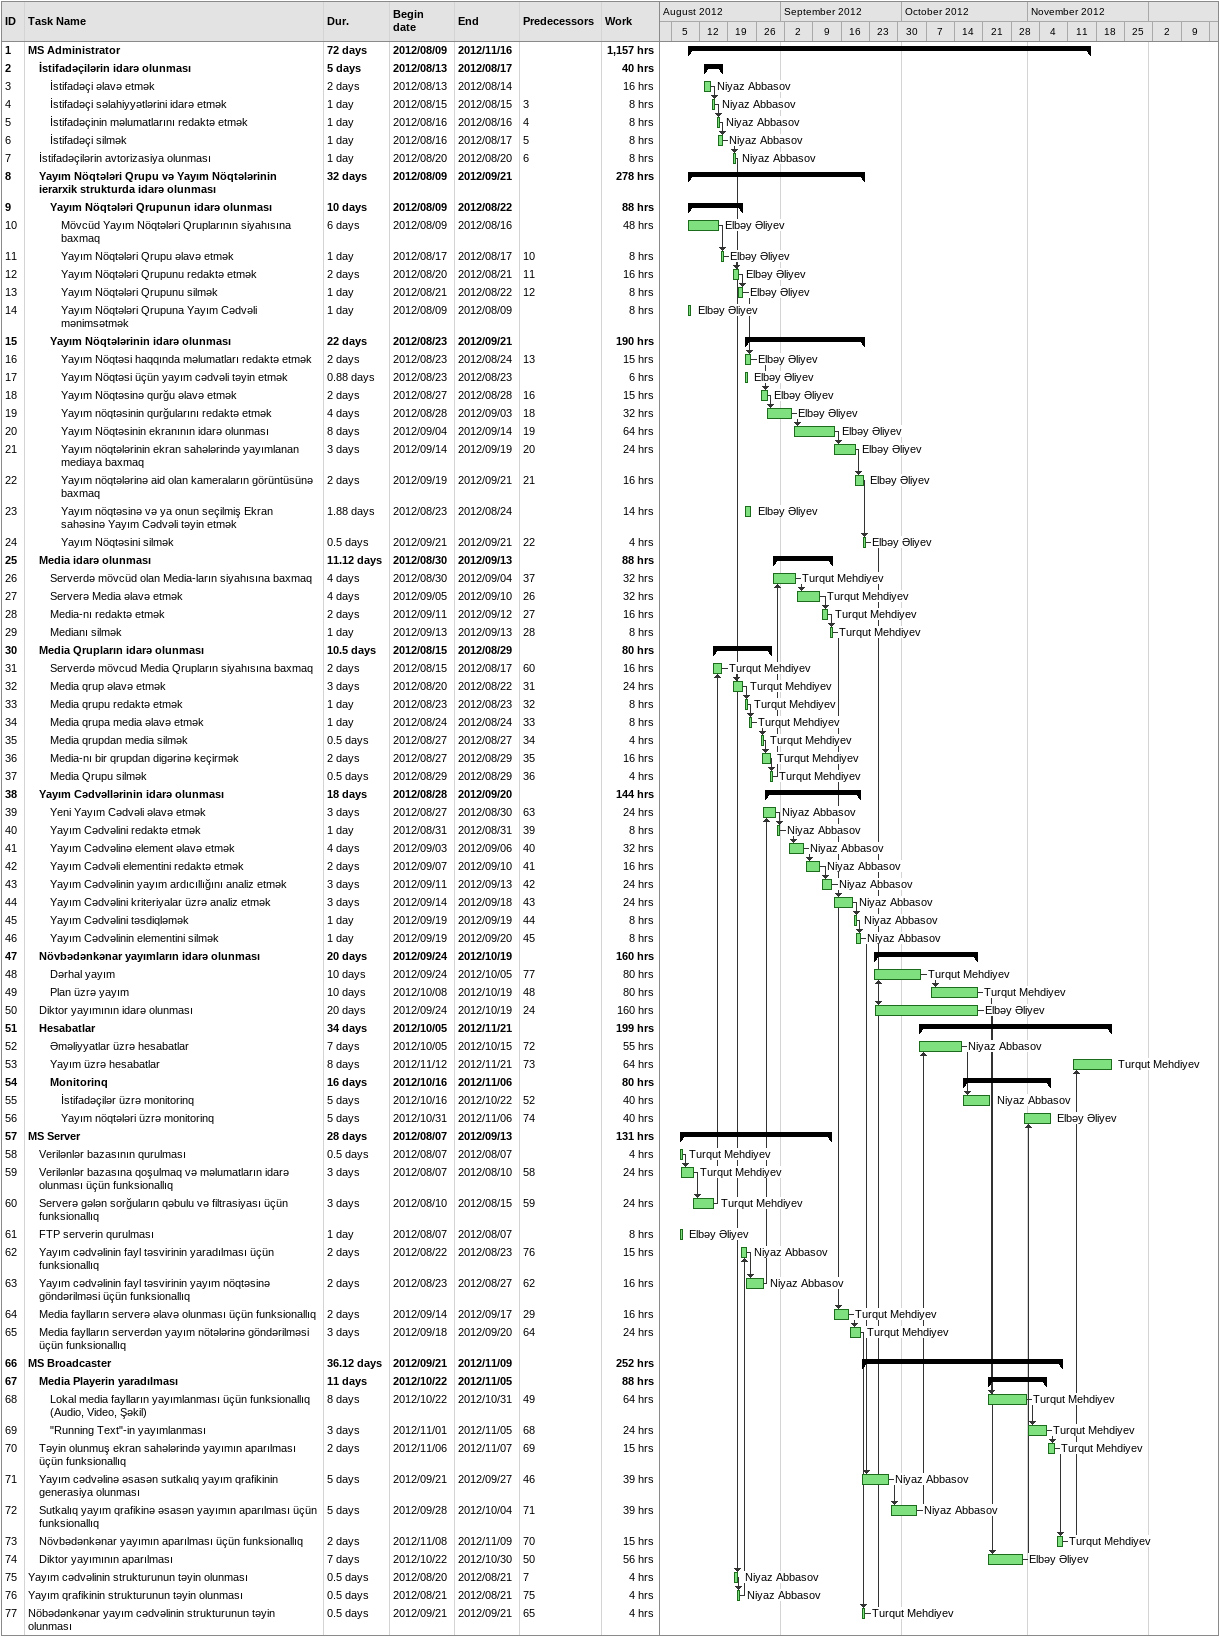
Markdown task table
| ID | Level | Task | Duration | Start | Finish | Predecessors | Resources | Work (h) |
|---|---|---|---|---|---|---|---|---|
| 1 | 1 | **MS Administrator** | 72d | 2012-08-09 | 2012-11-16 |  |  | 1157 |
| 2 | 2 | **İstifadəçilərin idarə olunması** | 5d | 2012-08-13 | 2012-08-17 |  |  | 40 |
| 3 | 3 | İstifadəçi əlavə etmək | 2d | 2012-08-13 | 2012-08-14 |  | Niyaz Abbasov | 16 |
| 4 | 3 | İstifadəçi səlahiyyətlərini idarə etmək | 1d | 2012-08-15 | 2012-08-15 | 3 | Niyaz Abbasov | 8 |
| 5 | 3 | İstifadəçinin məlumatlarını redaktə etmək | 1d | 2012-08-16 | 2012-08-16 | 4 | Niyaz Abbasov | 8 |
| 6 | 3 | İstifadəçi silmək | 1d | 2012-08-16 | 2012-08-17 | 5 | Niyaz Abbasov | 8 |
| 7 | 2 | İstifadəçilərin avtorizasiya olunması | 1d | 2012-08-20 | 2012-08-20 | 6 | Niyaz Abbasov | 8 |
| 8 | 2 | **Yayım Nöqtələri Qrupu və Yayım Nöqtələrinin ierarxik strukturda idarə olunması** | 32d | 2012-08-09 | 2012-09-21 |  |  | 278 |
| 9 | 3 | **Yayım Nöqtələri Qrupunun idarə olunması** | 10d | 2012-08-09 | 2012-08-22 |  |  | 88 |
| 10 | 4 | Mövcüd Yayım Nöqtələri Qruplarının siyahısına baxmaq | 6d | 2012-08-09 | 2012-08-16 |  | Elbəy Əliyev | 48 |
| 11 | 4 | Yayım Nöqtələri Qrupu əlavə etmək | 1d | 2012-08-17 | 2012-08-17 | 10 | Elbəy Əliyev | 8 |
| 12 | 4 | Yayım Nöqtələri Qrupunu redaktə etmək | 2d | 2012-08-20 | 2012-08-21 | 11 | Elbəy Əliyev | 16 |
| 13 | 4 | Yayım Nöqtələri Qrupunu silmək | 1d | 2012-08-21 | 2012-08-22 | 12 | Elbəy Əliyev | 8 |
| 14 | 4 | Yayım Nöqtələri Qrupuna Yayım Cədvəli mənimsətmək | 1d | 2012-08-09 | 2012-08-09 |  | Elbəy Əliyev | 8 |
| 15 | 3 | **Yayım Nöqtələrinin idarə olunması** | 22d | 2012-08-23 | 2012-09-21 |  |  | 190 |
| 16 | 4 | Yayım Nöqtəsi haqqında məlumatları redaktə etmək | 2d | 2012-08-23 | 2012-08-24 | 13 | Elbəy Əliyev | 15 |
| 17 | 4 | Yayım Nöqtəsi üçün yayım cədvəli təyin etmək | 0.88d | 2012-08-23 | 2012-08-23 |  | Elbəy Əliyev | 6 |
| 18 | 4 | Yayım Nöqtəsinə qurğu əlavə etmək | 2d | 2012-08-27 | 2012-08-28 | 16 | Elbəy Əliyev | 15 |
| 19 | 4 | Yayım nöqtəsinin qurğularını redaktə etmək | 4d | 2012-08-28 | 2012-09-03 | 18 | Elbəy Əliyev | 32 |
| 20 | 4 | Yayım Nöqtəsinin ekranının idarə olunması | 8d | 2012-09-04 | 2012-09-14 | 19 | Elbəy Əliyev | 64 |
| 21 | 4 | Yayım nöqtələrinin ekran sahələrində yayımlanan mediaya baxmaq | 3d | 2012-09-14 | 2012-09-19 | 20 | Elbəy Əliyev | 24 |
| 22 | 4 | Yayım nöqtələrinə aid olan kameraların görüntüsünə baxmaq | 2d | 2012-09-19 | 2012-09-21 | 21 | Elbəy Əliyev | 16 |
| 23 | 4 | Yayım nöqtəsinə və ya onun seçilmiş Ekran sahəsinə Yayım Cədvəli təyin etmək | 1.88d | 2012-08-23 | 2012-08-24 |  | Elbəy Əliyev | 14 |
| 24 | 4 | Yayım Nöqtəsini silmək | 0.5d | 2012-09-21 | 2012-09-21 | 22 | Elbəy Əliyev | 4 |
| 25 | 2 | **Media idarə olunması** | 11.12d | 2012-08-30 | 2012-09-13 |  |  | 88 |
| 26 | 3 | Serverdə mövcüd olan Media-ların siyahısına baxmaq | 4d | 2012-08-30 | 2012-09-04 | 37 | Turqut Mehdiyev | 32 |
| 27 | 3 | Serverə Media əlavə etmək | 4d | 2012-09-05 | 2012-09-10 | 26 | Turqut Mehdiyev | 32 |
| 28 | 3 | Media-nı redaktə etmək | 2d | 2012-09-11 | 2012-09-12 | 27 | Turqut Mehdiyev | 16 |
| 29 | 3 | Medianı silmək | 1d | 2012-09-13 | 2012-09-13 | 28 | Turqut Mehdiyev | 8 |
| 30 | 2 | **Media Qrupların idarə olunması** | 10.5d | 2012-08-15 | 2012-08-29 |  |  | 80 |
| 31 | 3 | Serverdə mövcud Media Qrupların siyahısına baxmaq | 2d | 2012-08-15 | 2012-08-17 | 60 | Turqut Mehdiyev | 16 |
| 32 | 3 | Media qrup əlavə etmək | 3d | 2012-08-20 | 2012-08-22 | 31 | Turqut Mehdiyev | 24 |
| 33 | 3 | Media qrupu redaktə etmək | 1d | 2012-08-23 | 2012-08-23 | 32 | Turqut Mehdiyev | 8 |
| 34 | 3 | Media qrupa media əlavə etmək | 1d | 2012-08-24 | 2012-08-24 | 33 | Turqut Mehdiyev | 8 |
| 35 | 3 | Media qrupdan media silmək | 0.5d | 2012-08-27 | 2012-08-27 | 34 | Turqut Mehdiyev | 4 |
| 36 | 3 | Media-nı bir qrupdan digərinə keçirmək | 2d | 2012-08-27 | 2012-08-29 | 35 | Turqut Mehdiyev | 16 |
| 37 | 3 | Media Qrupu silmək | 0.5d | 2012-08-29 | 2012-08-29 | 36 | Turqut Mehdiyev | 4 |
| 38 | 2 | **Yayım Cədvəllərinin idarə olunması** | 18d | 2012-08-28 | 2012-09-20 |  |  | 144 |
| 39 | 3 | Yeni Yayım Cədvəli əlavə etmək | 3d | 2012-08-27 | 2012-08-30 | 63 | Niyaz Abbasov | 24 |
| 40 | 3 | Yayım Cədvəlini redaktə etmək | 1d | 2012-08-31 | 2012-08-31 | 39 | Niyaz Abbasov | 8 |
| 41 | 3 | Yayım Cədvəlinə element əlavə etmək | 4d | 2012-09-03 | 2012-09-06 | 40 | Niyaz Abbasov | 32 |
| 42 | 3 | Yayım Cədvəli elementini redaktə etmək | 2d | 2012-09-07 | 2012-09-10 | 41 | Niyaz Abbasov | 16 |
| 43 | 3 | Yayım Cədvəlinin yayım ardıcıllığını analiz etmək | 3d | 2012-09-11 | 2012-09-13 | 42 | Niyaz Abbasov | 24 |
| 44 | 3 | Yayım Cədvəlini kriteriyalar üzrə analiz etmək | 3d | 2012-09-14 | 2012-09-18 | 43 | Niyaz Abbasov | 24 |
| 45 | 3 | Yayım Cədvəlini təsdiqləmək | 1d | 2012-09-19 | 2012-09-19 | 44 | Niyaz Abbasov | 8 |
| 46 | 3 | Yayım Cədvəlinin elementini silmək | 1d | 2012-09-19 | 2012-09-20 | 45 | Niyaz Abbasov | 8 |
| 47 | 2 | **Növbədənkənar yayımların idarə olunması** | 20d | 2012-09-24 | 2012-10-19 |  |  | 160 |
| 48 | 3 | Dərhal yayım | 10d | 2012-09-24 | 2012-10-05 | 77 | Turqut Mehdiyev | 80 |
| 49 | 3 | Plan üzrə yayım | 10d | 2012-10-08 | 2012-10-19 | 48 | Turqut Mehdiyev | 80 |
| 50 | 2 | Diktor yayımının idarə olunması | 20d | 2012-09-24 | 2012-10-19 | 24 | Elbəy Əliyev | 160 |
| 51 | 2 | **Hesabatlar** | 34d | 2012-10-05 | 2012-11-21 |  |  | 199 |
| 52 | 3 | Əməliyyatlar üzrə hesabatlar | 7d | 2012-10-05 | 2012-10-15 | 72 | Niyaz Abbasov | 55 |
| 53 | 3 | Yayım üzrə hesabatlar | 8d | 2012-11-12 | 2012-11-21 | 73 | Turqut Mehdiyev | 64 |
| 54 | 3 | **Monitorinq** | 16d | 2012-10-16 | 2012-11-06 |  |  | 80 |
| 55 | 4 | İstifadəçilər üzrə monitorinq | 5d | 2012-10-16 | 2012-10-22 | 52 | Niyaz Abbasov | 40 |
| 56 | 4 | Yayım nöqtələri üzrə monitorinq | 5d | 2012-10-31 | 2012-11-06 | 74 | Elbəy Əliyev | 40 |
| 57 | 1 | **MS Server** | 28d | 2012-08-07 | 2012-09-13 |  |  | 131 |
| 58 | 2 | Verilənlər bazasının qurulması | 0.5d | 2012-08-07 | 2012-08-07 |  | Turqut Mehdiyev | 4 |
| 59 | 2 | Verilənlər bazasına qoşulmaq və məlumatların idarə olunması üçün funksionallıq | 3d | 2012-08-07 | 2012-08-10 | 58 | Turqut Mehdiyev | 24 |
| 60 | 2 | Serverə gələn sorğuların qəbulu və filtrasiyası üçün funksionallıq | 3d | 2012-08-10 | 2012-08-15 | 59 | Turqut Mehdiyev | 24 |
| 61 | 2 | FTP serverin qurulması | 1d | 2012-08-07 | 2012-08-07 |  | Elbəy Əliyev | 8 |
| 62 | 2 | Yayım cədvəlinin fayl təsvirinin yaradılması üçün funksionallıq | 2d | 2012-08-22 | 2012-08-23 | 76 | Niyaz Abbasov | 15 |
| 63 | 2 | Yayım cədvəlinin fayl təsvirinin yayım nöqtəsinə göndərilməsi üçün funksionallıq | 2d | 2012-08-23 | 2012-08-27 | 62 | Niyaz Abbasov | 16 |
| 64 | 2 | Media faylların serverə əlavə olunması üçün funksionallıq | 2d | 2012-09-14 | 2012-09-17 | 29 | Turqut Mehdiyev | 16 |
| 65 | 2 | Media faylların serverdən yayım nötələrinə göndərilməsi üçün funksionallıq | 3d | 2012-09-18 | 2012-09-20 | 64 | Turqut Mehdiyev | 24 |
| 66 | 1 | **MS Broadcaster** | 36.12d | 2012-09-21 | 2012-11-09 |  |  | 252 |
| 67 | 2 | **Media Playerin yaradılması** | 11d | 2012-10-22 | 2012-11-05 |  |  | 88 |
| 68 | 3 | Lokal media faylların yayımlanması üçün funksionallıq (Audio, Video, Şəkil) | 8d | 2012-10-22 | 2012-10-31 | 49 | Turqut Mehdiyev | 64 |
| 69 | 3 | "Running Text"-in yayımlanması | 3d | 2012-11-01 | 2012-11-05 | 68 | Turqut Mehdiyev | 24 |
| 70 | 2 | Təyin olunmuş ekran sahələrində yayımın aparılması üçün funksionallıq | 2d | 2012-11-06 | 2012-11-07 | 69 | Turqut Mehdiyev | 15 |
| 71 | 2 | Yayım cədvəlinə əsasən sutkalıq yayım qrafikinin generasiya olunması | 5d | 2012-09-21 | 2012-09-27 | 46 | Niyaz Abbasov | 39 |
| 72 | 2 | Sutkalıq yayım qrafikinə əsasən yayımın aparılması üçün funksionallıq | 5d | 2012-09-28 | 2012-10-04 | 71 | Niyaz Abbasov | 39 |
| 73 | 2 | Növbədənkənar yayımın aparılması üçün funksionallıq | 2d | 2012-11-08 | 2012-11-09 | 70 | Turqut Mehdiyev | 15 |
| 74 | 2 | Diktor yayımının aparılması | 7d | 2012-10-22 | 2012-10-30 | 50 | Elbəy Əliyev | 56 |
| 75 | 1 | Yayım cədvəlinin strukturunun təyin olunması | 0.5d | 2012-08-20 | 2012-08-21 | 7 | Niyaz Abbasov | 4 |
| 76 | 1 | Yayım qrafikinin strukturunun təyin olunması | 0.5d | 2012-08-21 | 2012-08-21 | 75 | Niyaz Abbasov | 4 |
| 77 | 1 | Nöbədənkənar yayım cədvəlinin strukturunun təyin olunması | 0.5d | 2012-09-21 | 2012-09-21 | 65 | Turqut Mehdiyev | 4 |
